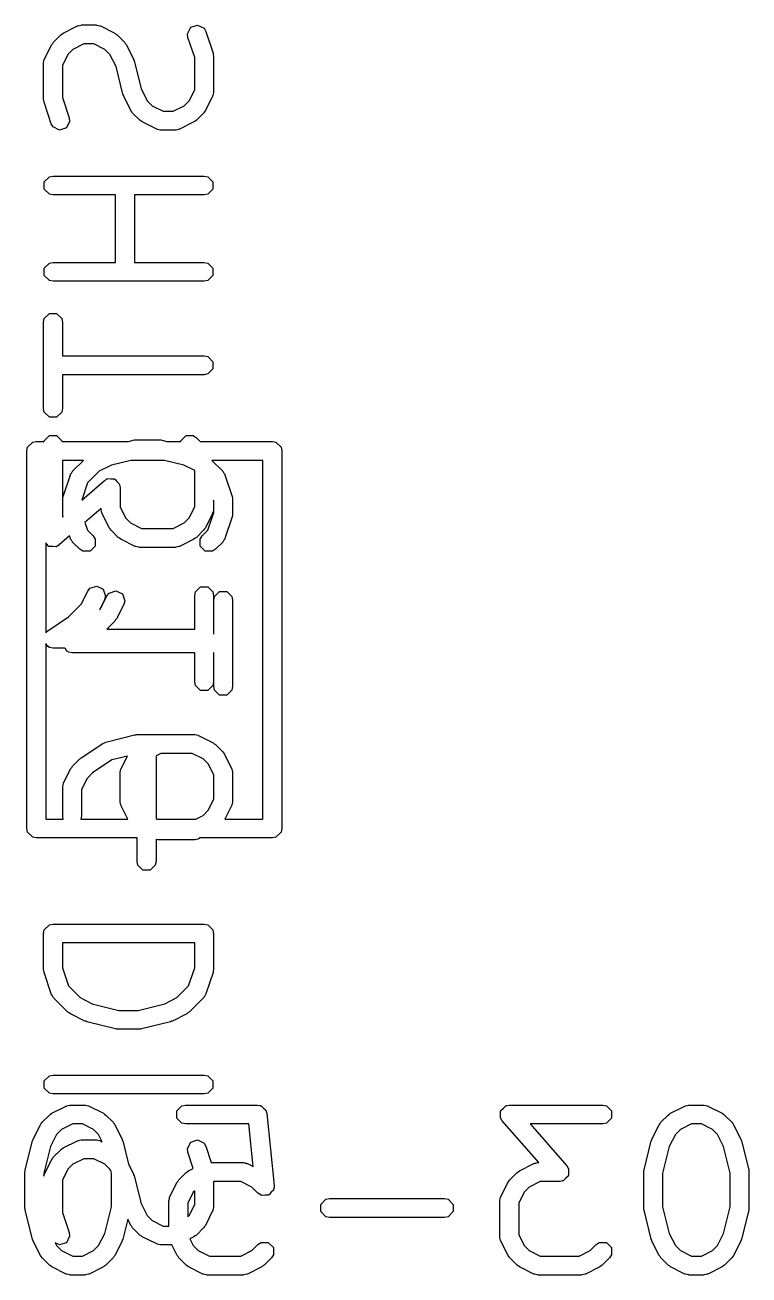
# Model space of a CAD drawing. Header units: inches. Extents: x 0.38 to 5.39, y 0.07 to 3.28.
# Drawn here: x 0.7402 to 0.8911, y 0.0695 to 0.3301 of the extents above; entities that cross this region are included whole.
import ezdxf

# ---------------------------------------------------------------- set-up
doc = ezdxf.new("R2010")
doc.units = ezdxf.units.IN
doc.header["$MEASUREMENT"] = 0
doc.layers.add('BLACK', color=250, linetype='CONTINUOUS')

msp = doc.modelspace()

# ---------------------------------------------------------------- linework, layer by layer
at = {"layer": 'BLACK', "linetype": 'CONTINUOUS'}
for p, q in [((0.74792, 0.32824), (0.74817, 0.32844)), ((0.74817, 0.32844), (0.75117, 0.32994)), ((0.75117, 0.32994), (0.75126, 0.32996)), ((0.75126, 0.32996), (0.75129, 0.33)), ((0.75129, 0.33), (0.7516, 0.33006)), ((0.7516, 0.33006), (0.75191, 0.33014)), ((0.75191, 0.33014), (0.75195, 0.33013)), ((0.75195, 0.33013), (0.75205, 0.33015)), ((0.75205, 0.33015), (0.75505, 0.33015)), ((0.75505, 0.33015), (0.75514, 0.33013)), ((0.75514, 0.33013), (0.75519, 0.33014)), ((0.75519, 0.33014), (0.75549, 0.33006)), ((0.75549, 0.33006), (0.7558, 0.33)), ((0.7558, 0.33), (0.75583, 0.32996)), ((0.75583, 0.32996), (0.75593, 0.32994)), ((0.75593, 0.32994), (0.75893, 0.32844)), ((0.75893, 0.32844), (0.75918, 0.32824)), ((0.77408, 0.32832), (0.77476, 0.32966)), ((0.77476, 0.32966), (0.77618, 0.33014)), ((0.77618, 0.33014), (0.77753, 0.32947)), ((0.77753, 0.32947), (0.77791, 0.3288)), ((0.77791, 0.3288), (0.77941, 0.3243)), ((0.74429, 0.32306), (0.74579, 0.32606)), ((0.74579, 0.32606), (0.74598, 0.32631)), ((0.74598, 0.32631), (0.74616, 0.32657)), ((0.74616, 0.32657), (0.74766, 0.32807)), ((0.74766, 0.32807), (0.74792, 0.32824)), ((0.75251, 0.32621), (0.75021, 0.32506)), ((0.75458, 0.32621), (0.75251, 0.32621)), ((0.75688, 0.32506), (0.75458, 0.32621)), ((0.75918, 0.32824), (0.75944, 0.32807)), ((0.75944, 0.32807), (0.76094, 0.32657)), ((0.76094, 0.32657), (0.76111, 0.32631)), ((0.76111, 0.32631), (0.76131, 0.32606)), ((0.76131, 0.32606), (0.76281, 0.32306)), ((0.77418, 0.32755), (0.77408, 0.32832)), ((0.77558, 0.32336), (0.77418, 0.32755)), ((0.74917, 0.32401), (0.74802, 0.32171)), ((0.75021, 0.32506), (0.74917, 0.32401)), ((0.75793, 0.32401), (0.75688, 0.32506)), ((0.75919, 0.32149), (0.75793, 0.32401)), ((0.77558, 0.31664), (0.77558, 0.32336)), ((0.77941, 0.3243), (0.77945, 0.32399)), ((0.77945, 0.32399), (0.77951, 0.32368)), ((0.77951, 0.32368), (0.77951, 0.31618)), ((0.74408, 0.32218), (0.7441, 0.32227)), ((0.74408, 0.31468), (0.74408, 0.32218)), ((0.74409, 0.32232), (0.74417, 0.32262)), ((0.7441, 0.32227), (0.74409, 0.32232)), ((0.74417, 0.32262), (0.74423, 0.32293)), ((0.74423, 0.32293), (0.74426, 0.32296)), ((0.74426, 0.32296), (0.74429, 0.32306)), ((0.74802, 0.32171), (0.74802, 0.315)), ((0.76064, 0.3157), (0.75919, 0.32149)), ((0.76281, 0.32306), (0.76286, 0.32285)), ((0.76286, 0.32285), (0.76296, 0.32266)), ((0.76296, 0.32266), (0.7644, 0.31687)), ((0.76073, 0.31551), (0.76064, 0.3157)), ((0.76079, 0.3153), (0.76073, 0.31551)), ((0.7644, 0.31687), (0.76566, 0.31435)), ((0.77443, 0.31435), (0.77558, 0.31664)), ((0.77936, 0.31543), (0.77933, 0.31539)), ((0.77943, 0.31573), (0.77936, 0.31543)), ((0.77951, 0.31604), (0.77943, 0.31573)), ((0.77951, 0.31618), (0.77949, 0.31608)), ((0.77949, 0.31608), (0.77951, 0.31604)), ((0.74414, 0.31437), (0.74408, 0.31468)), ((0.74418, 0.31406), (0.74414, 0.31437)), ((0.74568, 0.30956), (0.74418, 0.31406)), ((0.74802, 0.315), (0.74942, 0.3108)), ((0.76229, 0.3123), (0.76079, 0.3153)), ((0.76566, 0.31435), (0.76671, 0.3133)), ((0.76671, 0.3133), (0.76901, 0.31215)), ((0.77108, 0.31215), (0.77338, 0.3133)), ((0.77338, 0.3133), (0.77443, 0.31435)), ((0.77931, 0.3153), (0.77781, 0.3123)), ((0.77933, 0.31539), (0.77931, 0.3153)), ((0.74942, 0.3108), (0.74951, 0.31004)), ((0.76248, 0.31205), (0.76229, 0.3123)), ((0.76265, 0.31179), (0.76248, 0.31205)), ((0.76415, 0.31029), (0.76265, 0.31179)), ((0.76442, 0.31011), (0.76415, 0.31029)), ((0.76901, 0.31215), (0.77108, 0.31215)), ((0.77594, 0.31029), (0.77567, 0.31011)), ((0.77744, 0.31179), (0.77594, 0.31029)), ((0.77761, 0.31205), (0.77744, 0.31179)), ((0.77781, 0.3123), (0.77761, 0.31205)), ((0.74606, 0.30889), (0.74568, 0.30956)), ((0.74741, 0.30822), (0.74606, 0.30889)), ((0.74884, 0.30869), (0.74741, 0.30822)), ((0.74951, 0.31004), (0.74884, 0.30869)), ((0.76467, 0.30992), (0.76442, 0.31011)), ((0.76767, 0.30842), (0.76467, 0.30992)), ((0.76776, 0.30839), (0.76767, 0.30842)), ((0.76779, 0.30836), (0.76776, 0.30839)), ((0.7681, 0.3083), (0.76779, 0.30836)), ((0.76841, 0.30822), (0.7681, 0.3083)), ((0.76845, 0.30823), (0.76841, 0.30822)), ((0.76855, 0.30821), (0.76845, 0.30823)), ((0.77155, 0.30821), (0.76855, 0.30821)), ((0.77164, 0.30823), (0.77155, 0.30821)), ((0.77169, 0.30822), (0.77164, 0.30823)), ((0.77199, 0.3083), (0.77169, 0.30822)), ((0.7723, 0.30836), (0.77199, 0.3083)), ((0.77233, 0.30839), (0.7723, 0.30836)), ((0.77243, 0.30842), (0.77233, 0.30839)), ((0.77543, 0.30992), (0.77243, 0.30842)), ((0.77567, 0.31011), (0.77543, 0.30992)), ((0.74423, 0.29743), (0.7453, 0.2985)), ((0.74423, 0.29593), (0.74423, 0.29743)), ((0.7453, 0.2985), (0.74605, 0.29865)), ((0.74605, 0.29865), (0.77755, 0.29865)), ((0.77755, 0.29865), (0.7783, 0.2985)), ((0.7783, 0.2985), (0.77936, 0.29743)), ((0.77936, 0.29743), (0.77936, 0.29593)), ((0.7453, 0.29486), (0.74423, 0.29593)), ((0.74605, 0.29471), (0.7453, 0.29486)), ((0.75908, 0.29471), (0.74605, 0.29471)), ((0.75908, 0.28065), (0.75908, 0.29471)), ((0.77755, 0.29471), (0.76302, 0.29471)), ((0.76302, 0.29471), (0.76302, 0.28065)), ((0.7783, 0.29486), (0.77755, 0.29471)), ((0.77936, 0.29593), (0.7783, 0.29486)), ((0.74423, 0.27944), (0.7453, 0.2805)), ((0.74423, 0.27793), (0.74423, 0.27944)), ((0.7453, 0.2805), (0.74605, 0.28065)), ((0.74605, 0.28065), (0.75908, 0.28065)), ((0.76302, 0.28065), (0.77755, 0.28065)), ((0.77755, 0.28065), (0.7783, 0.2805)), ((0.7783, 0.2805), (0.77936, 0.27944)), ((0.77936, 0.27944), (0.77936, 0.27793)), ((0.7453, 0.27686), (0.74423, 0.27793)), ((0.74605, 0.27671), (0.7453, 0.27686)), ((0.77755, 0.27671), (0.74605, 0.27671)), ((0.7783, 0.27686), (0.77755, 0.27671)), ((0.77936, 0.27793), (0.7783, 0.27686)), ((0.74408, 0.26818), (0.74423, 0.26894)), ((0.74423, 0.26894), (0.7453, 0.27)), ((0.7453, 0.27), (0.7468, 0.27)), ((0.7468, 0.27), (0.74787, 0.26894)), ((0.74787, 0.26894), (0.74802, 0.26818)), ((0.74408, 0.25019), (0.74408, 0.26818)), ((0.74802, 0.26818), (0.74802, 0.26115)), ((0.74802, 0.26115), (0.77755, 0.26115)), ((0.77755, 0.26115), (0.7783, 0.261)), ((0.7783, 0.261), (0.77936, 0.25994)), ((0.77936, 0.25843), (0.7783, 0.25737)), ((0.77936, 0.25994), (0.77936, 0.25843)), ((0.77755, 0.25722), (0.74802, 0.25722)), ((0.74802, 0.25722), (0.74802, 0.25019)), ((0.7783, 0.25737), (0.77755, 0.25722)), ((0.74423, 0.24943), (0.74408, 0.25019)), ((0.7453, 0.24837), (0.74423, 0.24943)), ((0.7468, 0.24837), (0.7453, 0.24837)), ((0.74787, 0.24943), (0.7468, 0.24837)), ((0.74802, 0.25019), (0.74787, 0.24943)), ((0.74074, 0.24208), (0.74181, 0.24315)), ((0.74181, 0.24315), (0.74256, 0.2433)), ((0.74256, 0.2433), (0.7442, 0.2433)), ((0.7442, 0.2433), (0.74423, 0.24344)), ((0.74423, 0.24344), (0.7453, 0.24451)), ((0.7453, 0.24451), (0.7468, 0.24451)), ((0.7468, 0.24451), (0.74787, 0.24344)), ((0.74787, 0.24344), (0.7479, 0.2433)), ((0.7479, 0.2433), (0.76179, 0.2433)), ((0.76179, 0.2433), (0.76306, 0.24361)), ((0.76306, 0.24361), (0.7633, 0.24363)), ((0.7633, 0.24363), (0.76353, 0.24367)), ((0.76353, 0.24367), (0.76803, 0.24367)), ((0.76803, 0.24367), (0.76827, 0.24363)), ((0.76827, 0.24363), (0.76851, 0.24361)), ((0.76851, 0.24361), (0.76978, 0.2433)), ((0.76978, 0.2433), (0.77273, 0.2433)), ((0.77273, 0.24344), (0.77379, 0.24451)), ((0.77273, 0.2433), (0.77273, 0.24344)), ((0.77379, 0.24451), (0.7753, 0.24451)), ((0.7753, 0.24451), (0.77594, 0.24408)), ((0.77594, 0.24408), (0.77672, 0.2433)), ((0.77672, 0.2433), (0.79177, 0.2433)), ((0.79177, 0.2433), (0.79252, 0.24315)), ((0.79252, 0.24315), (0.79359, 0.24208)), ((0.74059, 0.24133), (0.74074, 0.24208)), ((0.74059, 0.16259), (0.74059, 0.24133)), ((0.79359, 0.24208), (0.79374, 0.24133)), ((0.79374, 0.24133), (0.79374, 0.16259)), ((0.74802, 0.23936), (0.74802, 0.22753)), ((0.75241, 0.23936), (0.74802, 0.23936)), ((0.75014, 0.2371), (0.75241, 0.23936)), ((0.75822, 0.23835), (0.7557, 0.23709)), ((0.76228, 0.23936), (0.75822, 0.23835)), ((0.76929, 0.23936), (0.76228, 0.23936)), ((0.77335, 0.23835), (0.76929, 0.23936)), ((0.77558, 0.23723), (0.77335, 0.23835)), ((0.77558, 0.22965), (0.77558, 0.23723)), ((0.77916, 0.23936), (0.77916, 0.23936)), ((0.77916, 0.23936), (0.78142, 0.2371)), ((0.7898, 0.23936), (0.77916, 0.23936)), ((0.7898, 0.16456), (0.7898, 0.23936)), ((0.74817, 0.23183), (0.74967, 0.23633)), ((0.74967, 0.23633), (0.74972, 0.23641)), ((0.74972, 0.23646), (0.74989, 0.23672)), ((0.74972, 0.23641), (0.74972, 0.23646)), ((0.74989, 0.23672), (0.75005, 0.23699)), ((0.75005, 0.23699), (0.75009, 0.23701)), ((0.75009, 0.23701), (0.75014, 0.2371)), ((0.75207, 0.23107), (0.75675, 0.23517)), ((0.75326, 0.23464), (0.75207, 0.23107)), ((0.7557, 0.23709), (0.75326, 0.23464)), ((0.75675, 0.23517), (0.75724, 0.23545)), ((0.75724, 0.23545), (0.75729, 0.23551)), ((0.75729, 0.23551), (0.75734, 0.23551)), ((0.75734, 0.23551), (0.75742, 0.23555)), ((0.75742, 0.23555), (0.75811, 0.23551)), ((0.75811, 0.23551), (0.7588, 0.23551)), ((0.7588, 0.23551), (0.75885, 0.23546)), ((0.75885, 0.23546), (0.75892, 0.23545)), ((0.75892, 0.23545), (0.75938, 0.23493)), ((0.75938, 0.23493), (0.75987, 0.23444)), ((0.78142, 0.2371), (0.78148, 0.23701)), ((0.78148, 0.23701), (0.78152, 0.23699)), ((0.78152, 0.23699), (0.78167, 0.23672)), ((0.78167, 0.23672), (0.78185, 0.23646)), ((0.78185, 0.23646), (0.78185, 0.23641)), ((0.78185, 0.23641), (0.7819, 0.23633)), ((0.7819, 0.23633), (0.7834, 0.23183)), ((0.75987, 0.23444), (0.75988, 0.23435)), ((0.75988, 0.23435), (0.75991, 0.23432)), ((0.75991, 0.23432), (0.75991, 0.23424)), ((0.75991, 0.23424), (0.76002, 0.23369)), ((0.76002, 0.23369), (0.76002, 0.22965)), ((0.74807, 0.23121), (0.74813, 0.23151)), ((0.74807, 0.22821), (0.74807, 0.23121)), ((0.74813, 0.23151), (0.74817, 0.23183)), ((0.76002, 0.22965), (0.76117, 0.22736)), ((0.77443, 0.22736), (0.77558, 0.22965)), ((0.77956, 0.23089), (0.77951, 0.23103)), ((0.77951, 0.23103), (0.77951, 0.22919)), ((0.77956, 0.22852), (0.77956, 0.23089)), ((0.7834, 0.23183), (0.78344, 0.23151)), ((0.78344, 0.23151), (0.7835, 0.23121)), ((0.7835, 0.23121), (0.7835, 0.22821)), ((0.74802, 0.22753), (0.74816, 0.22765)), ((0.74813, 0.2279), (0.74807, 0.22821)), ((0.74816, 0.22765), (0.74813, 0.2279)), ((0.75608, 0.22935), (0.75271, 0.2264)), ((0.75608, 0.22919), (0.75608, 0.22935)), ((0.7561, 0.22909), (0.75608, 0.22919)), ((0.75608, 0.22905), (0.7561, 0.22909)), ((0.75617, 0.22875), (0.75608, 0.22905)), ((0.75623, 0.22844), (0.75617, 0.22875)), ((0.75626, 0.2284), (0.75623, 0.22844)), ((0.75629, 0.22831), (0.75626, 0.2284)), ((0.75779, 0.22531), (0.75629, 0.22831)), ((0.76117, 0.22736), (0.76221, 0.22631)), ((0.77338, 0.22631), (0.77443, 0.22736)), ((0.77931, 0.22831), (0.77781, 0.22531)), ((0.77831, 0.22477), (0.77956, 0.22852)), ((0.77933, 0.2284), (0.77931, 0.22831)), ((0.77936, 0.22844), (0.77933, 0.2284)), ((0.77943, 0.22875), (0.77936, 0.22844)), ((0.77951, 0.22905), (0.77943, 0.22875)), ((0.77951, 0.22919), (0.77949, 0.22909)), ((0.77949, 0.22909), (0.77951, 0.22905)), ((0.7834, 0.22758), (0.7819, 0.22308)), ((0.78344, 0.2279), (0.7834, 0.22758)), ((0.7835, 0.22821), (0.78344, 0.2279)), ((0.75271, 0.2264), (0.75326, 0.22477)), ((0.75326, 0.22477), (0.75443, 0.2236)), ((0.75798, 0.22506), (0.75779, 0.22531)), ((0.75816, 0.2248), (0.75798, 0.22506)), ((0.75966, 0.2233), (0.75816, 0.2248)), ((0.76221, 0.22631), (0.76451, 0.22516)), ((0.76451, 0.22516), (0.77108, 0.22516)), ((0.77108, 0.22516), (0.77338, 0.22631)), ((0.77744, 0.2248), (0.77594, 0.2233)), ((0.77714, 0.2236), (0.77831, 0.22477)), ((0.77761, 0.22506), (0.77744, 0.2248)), ((0.77781, 0.22531), (0.77761, 0.22506)), ((0.74472, 0.22195), (0.74453, 0.22214)), ((0.74453, 0.22214), (0.74453, 0.2034)), ((0.74518, 0.22143), (0.74472, 0.22195)), ((0.74735, 0.22171), (0.74686, 0.22143)), ((0.7495, 0.22359), (0.74735, 0.22171)), ((0.74967, 0.22308), (0.7495, 0.22359)), ((0.74972, 0.223), (0.74967, 0.22308)), ((0.74972, 0.22295), (0.74972, 0.223)), ((0.74989, 0.22269), (0.74972, 0.22295)), ((0.75005, 0.22242), (0.74989, 0.22269)), ((0.75009, 0.2224), (0.75005, 0.22242)), ((0.75014, 0.22231), (0.75009, 0.2224)), ((0.75164, 0.22081), (0.75014, 0.22231)), ((0.75443, 0.2236), (0.75485, 0.22296)), ((0.75485, 0.22296), (0.75485, 0.22145)), ((0.75992, 0.22312), (0.75966, 0.2233)), ((0.76017, 0.22293), (0.75992, 0.22312)), ((0.76317, 0.22143), (0.76017, 0.22293)), ((0.77543, 0.22293), (0.77243, 0.22143)), ((0.77567, 0.22312), (0.77543, 0.22293)), ((0.77594, 0.2233), (0.77567, 0.22312)), ((0.77671, 0.22296), (0.77714, 0.2236)), ((0.77671, 0.22145), (0.77671, 0.22296)), ((0.78142, 0.22231), (0.77992, 0.22081)), ((0.78148, 0.2224), (0.78142, 0.22231)), ((0.78152, 0.22242), (0.78148, 0.2224)), ((0.78167, 0.22269), (0.78152, 0.22242)), ((0.78185, 0.22295), (0.78167, 0.22269)), ((0.7819, 0.22308), (0.78185, 0.223)), ((0.78185, 0.223), (0.78185, 0.22295)), ((0.74525, 0.22142), (0.74518, 0.22143)), ((0.7453, 0.22137), (0.74525, 0.22142)), ((0.74599, 0.22137), (0.7453, 0.22137)), ((0.74668, 0.22133), (0.74599, 0.22137)), ((0.74676, 0.22137), (0.74668, 0.22133)), ((0.7468, 0.22137), (0.74676, 0.22137)), ((0.74686, 0.22143), (0.7468, 0.22137)), ((0.75228, 0.22039), (0.75164, 0.22081)), ((0.75379, 0.22039), (0.75228, 0.22039)), ((0.75485, 0.22145), (0.75379, 0.22039)), ((0.76326, 0.2214), (0.76317, 0.22143)), ((0.76329, 0.22137), (0.76326, 0.2214)), ((0.7636, 0.22131), (0.76329, 0.22137)), ((0.76391, 0.22123), (0.7636, 0.22131)), ((0.76395, 0.22124), (0.76391, 0.22123)), ((0.76405, 0.22122), (0.76395, 0.22124)), ((0.77155, 0.22122), (0.76405, 0.22122)), ((0.77164, 0.22124), (0.77155, 0.22122)), ((0.77169, 0.22123), (0.77164, 0.22124)), ((0.77199, 0.22131), (0.77169, 0.22123)), ((0.7723, 0.22137), (0.77199, 0.22131)), ((0.77233, 0.2214), (0.7723, 0.22137)), ((0.77243, 0.22143), (0.77233, 0.2214)), ((0.77778, 0.22039), (0.77671, 0.22145)), ((0.77928, 0.22039), (0.77778, 0.22039)), ((0.77992, 0.22081), (0.77928, 0.22039)), ((0.75193, 0.20936), (0.75329, 0.21207)), ((0.75329, 0.21207), (0.75376, 0.21268)), ((0.75376, 0.21268), (0.75519, 0.21316)), ((0.75519, 0.21316), (0.75653, 0.21248)), ((0.75653, 0.21248), (0.75701, 0.21105)), ((0.75727, 0.21109), (0.75774, 0.21169)), ((0.75774, 0.21169), (0.75917, 0.21217)), ((0.75917, 0.21217), (0.76052, 0.2115)), ((0.76052, 0.2115), (0.761, 0.21007)), ((0.77558, 0.21119), (0.77573, 0.21195)), ((0.77558, 0.20416), (0.77558, 0.21119)), ((0.77573, 0.21195), (0.77679, 0.21301)), ((0.77679, 0.21301), (0.7783, 0.21301)), ((0.7783, 0.21301), (0.77936, 0.21195)), ((0.77936, 0.21195), (0.77951, 0.21119)), ((0.77951, 0.21119), (0.77951, 0.20318)), ((0.77971, 0.21096), (0.78078, 0.21203)), ((0.78078, 0.21203), (0.78228, 0.21203)), ((0.78228, 0.21203), (0.78335, 0.21096)), ((0.74929, 0.20672), (0.75193, 0.20936)), ((0.75681, 0.21031), (0.75576, 0.20822)), ((0.75592, 0.20837), (0.75727, 0.21109)), ((0.75701, 0.21105), (0.75681, 0.21031)), ((0.76079, 0.20933), (0.75929, 0.20633)), ((0.761, 0.21007), (0.76079, 0.20933)), ((0.77956, 0.21021), (0.77971, 0.21096)), ((0.77956, 0.20318), (0.77956, 0.21021)), ((0.78335, 0.21096), (0.7835, 0.21021)), ((0.7835, 0.21021), (0.7835, 0.19221)), ((0.74496, 0.20383), (0.74929, 0.20672)), ((0.75576, 0.20822), (0.75592, 0.20837)), ((0.7591, 0.20608), (0.75893, 0.20582)), ((0.75929, 0.20633), (0.7591, 0.20608)), ((0.74453, 0.2034), (0.74496, 0.20383)), ((0.75893, 0.20582), (0.75727, 0.20416)), ((0.75727, 0.20416), (0.77558, 0.20416)), ((0.74464, 0.20103), (0.74453, 0.20114)), ((0.74453, 0.20114), (0.74453, 0.16456)), ((0.74495, 0.20056), (0.74464, 0.20103)), ((0.77951, 0.20318), (0.77956, 0.20318)), ((0.74515, 0.20052), (0.74495, 0.20056)), ((0.7453, 0.20037), (0.74515, 0.20052)), ((0.74605, 0.20022), (0.7453, 0.20037)), ((0.74845, 0.20022), (0.74605, 0.20022)), ((0.74862, 0.20005), (0.74845, 0.20022)), ((0.74894, 0.19957), (0.74862, 0.20005)), ((0.74914, 0.19953), (0.74894, 0.19957)), ((0.74928, 0.19939), (0.74914, 0.19953)), ((0.75004, 0.19924), (0.74928, 0.19939)), ((0.77558, 0.19924), (0.75004, 0.19924)), ((0.77558, 0.19319), (0.77558, 0.19924)), ((0.77956, 0.19924), (0.77951, 0.19924)), ((0.77951, 0.19924), (0.77951, 0.19319)), ((0.77956, 0.19221), (0.77956, 0.19924)), ((0.77573, 0.19244), (0.77558, 0.19319)), ((0.77951, 0.19319), (0.77936, 0.19244)), ((0.77679, 0.19138), (0.77573, 0.19244)), ((0.7783, 0.19138), (0.77679, 0.19138)), ((0.77936, 0.19244), (0.7783, 0.19138)), ((0.77971, 0.19146), (0.77956, 0.19221)), ((0.78078, 0.19039), (0.77971, 0.19146)), ((0.78228, 0.19039), (0.78078, 0.19039)), ((0.78335, 0.19146), (0.78228, 0.19039)), ((0.7835, 0.19221), (0.78335, 0.19146)), ((0.75194, 0.17735), (0.75644, 0.18035)), ((0.75644, 0.18035), (0.75675, 0.18048)), ((0.75675, 0.18048), (0.75706, 0.18062)), ((0.75706, 0.18062), (0.76306, 0.18212)), ((0.76306, 0.18212), (0.7633, 0.18213)), ((0.7633, 0.18213), (0.76353, 0.18218)), ((0.76353, 0.18218), (0.77553, 0.18218)), ((0.77553, 0.18218), (0.77563, 0.18216)), ((0.77563, 0.18216), (0.77567, 0.18217)), ((0.77567, 0.18217), (0.77598, 0.18209)), ((0.77598, 0.18209), (0.77629, 0.18203)), ((0.77629, 0.18203), (0.77632, 0.182)), ((0.77632, 0.182), (0.77641, 0.18197)), ((0.77641, 0.18197), (0.77941, 0.18047)), ((0.77941, 0.18047), (0.77966, 0.18028)), ((0.77966, 0.18028), (0.77992, 0.1801)), ((0.77992, 0.1801), (0.78142, 0.1786)), ((0.7518, 0.17721), (0.75194, 0.17735)), ((0.76157, 0.17769), (0.75834, 0.17688)), ((0.76027, 0.17509), (0.76157, 0.17769)), ((0.7685, 0.17824), (0.76752, 0.17775)), ((0.76752, 0.17775), (0.76752, 0.16467)), ((0.77507, 0.17824), (0.7685, 0.17824)), ((0.77737, 0.17709), (0.77507, 0.17824)), ((0.78142, 0.1786), (0.7816, 0.17834)), ((0.7816, 0.17834), (0.78179, 0.17809)), ((0.78179, 0.17809), (0.78329, 0.17509)), ((0.74827, 0.17209), (0.74977, 0.17509)), ((0.74977, 0.17509), (0.74997, 0.17534)), ((0.74997, 0.17534), (0.75014, 0.1756)), ((0.75014, 0.1756), (0.75164, 0.1771)), ((0.75164, 0.1771), (0.7518, 0.17721)), ((0.75834, 0.17688), (0.75429, 0.17418)), ((0.76007, 0.17435), (0.76015, 0.17466)), ((0.76015, 0.17466), (0.76022, 0.17497)), ((0.76022, 0.17497), (0.76025, 0.175)), ((0.76025, 0.175), (0.76027, 0.17509)), ((0.77841, 0.17605), (0.77737, 0.17709)), ((0.77956, 0.17375), (0.77841, 0.17605)), ((0.78329, 0.17509), (0.78332, 0.175)), ((0.78332, 0.175), (0.78335, 0.17497)), ((0.78335, 0.17497), (0.78341, 0.17466)), ((0.78341, 0.17466), (0.78349, 0.17435)), ((0.74825, 0.172), (0.74827, 0.17209)), ((0.75315, 0.17305), (0.752, 0.17075)), ((0.75429, 0.17418), (0.75315, 0.17305)), ((0.76008, 0.17431), (0.76007, 0.17435)), ((0.76007, 0.17421), (0.76008, 0.17431)), ((0.76007, 0.16821), (0.76007, 0.17421)), ((0.77956, 0.16868), (0.77956, 0.17375)), ((0.78349, 0.17435), (0.78348, 0.17431)), ((0.78348, 0.17431), (0.7835, 0.17421)), ((0.7835, 0.17421), (0.7835, 0.16821)), ((0.74807, 0.17135), (0.74815, 0.17166)), ((0.74809, 0.17131), (0.74807, 0.17135)), ((0.74807, 0.17121), (0.74809, 0.17131)), ((0.74807, 0.16521), (0.74807, 0.17121)), ((0.74815, 0.17166), (0.74822, 0.17197)), ((0.74822, 0.17197), (0.74825, 0.172)), ((0.752, 0.17075), (0.752, 0.16521)), ((0.76008, 0.16812), (0.76007, 0.16821)), ((0.76007, 0.16807), (0.76008, 0.16812)), ((0.76015, 0.16777), (0.76007, 0.16807)), ((0.76022, 0.16746), (0.76015, 0.16777)), ((0.76025, 0.16743), (0.76022, 0.16746)), ((0.76027, 0.16733), (0.76025, 0.16743)), ((0.76166, 0.16456), (0.76027, 0.16733)), ((0.77841, 0.16638), (0.77956, 0.16868)), ((0.78329, 0.16733), (0.7819, 0.16456)), ((0.78332, 0.16743), (0.78329, 0.16733)), ((0.78335, 0.16746), (0.78332, 0.16743)), ((0.78341, 0.16777), (0.78335, 0.16746)), ((0.78349, 0.16807), (0.78341, 0.16777)), ((0.7835, 0.16821), (0.78348, 0.16812)), ((0.78348, 0.16812), (0.78349, 0.16807)), ((0.74453, 0.16456), (0.7482, 0.16456)), ((0.7482, 0.16456), (0.74807, 0.16521)), ((0.752, 0.16521), (0.75187, 0.16456)), ((0.75187, 0.16456), (0.76166, 0.16456)), ((0.76752, 0.16467), (0.76775, 0.16456)), ((0.76775, 0.16456), (0.77582, 0.16456)), ((0.77582, 0.16456), (0.77737, 0.16533)), ((0.77737, 0.16533), (0.77841, 0.16638)), ((0.7819, 0.16456), (0.7898, 0.16456)), ((0.74074, 0.16184), (0.74059, 0.16259)), ((0.74181, 0.16077), (0.74074, 0.16184)), ((0.79359, 0.16184), (0.79252, 0.16077)), ((0.79374, 0.16259), (0.79359, 0.16184)), ((0.74256, 0.16062), (0.74181, 0.16077)), ((0.76358, 0.16062), (0.74256, 0.16062)), ((0.76358, 0.1557), (0.76358, 0.16062)), ((0.76759, 0.16033), (0.76752, 0.16035)), ((0.76752, 0.16035), (0.76752, 0.1557)), ((0.76789, 0.16025), (0.76759, 0.16033)), ((0.76794, 0.16026), (0.76789, 0.16025)), ((0.76803, 0.16025), (0.76794, 0.16026)), ((0.77553, 0.16025), (0.76803, 0.16025)), ((0.77563, 0.16026), (0.77553, 0.16025)), ((0.77567, 0.16025), (0.77563, 0.16026)), ((0.77598, 0.16033), (0.77567, 0.16025)), ((0.77629, 0.1604), (0.77598, 0.16033)), ((0.77632, 0.16043), (0.77629, 0.1604)), ((0.77641, 0.16045), (0.77632, 0.16043)), ((0.77675, 0.16062), (0.77641, 0.16045)), ((0.79177, 0.16062), (0.77675, 0.16062)), ((0.79252, 0.16077), (0.79177, 0.16062)), ((0.76373, 0.15495), (0.76358, 0.1557)), ((0.76479, 0.15388), (0.76373, 0.15495)), ((0.7663, 0.15388), (0.76479, 0.15388)), ((0.76737, 0.15495), (0.7663, 0.15388)), ((0.76752, 0.1557), (0.76737, 0.15495)), ((0.74408, 0.1407), (0.74423, 0.14145)), ((0.74423, 0.14145), (0.7453, 0.14252)), ((0.7453, 0.14252), (0.74605, 0.14267)), ((0.74605, 0.14267), (0.77755, 0.14267)), ((0.77755, 0.14267), (0.7783, 0.14252)), ((0.7783, 0.14252), (0.77936, 0.14145)), ((0.77936, 0.14145), (0.77951, 0.1407)), ((0.74408, 0.1332), (0.74408, 0.1407)), ((0.77558, 0.13873), (0.74802, 0.13873)), ((0.74802, 0.13873), (0.74802, 0.13352)), ((0.77558, 0.13352), (0.77558, 0.13873)), ((0.77951, 0.1407), (0.77951, 0.1332)), ((0.74414, 0.13289), (0.74408, 0.1332)), ((0.74802, 0.13352), (0.74927, 0.12977)), ((0.77432, 0.12977), (0.77558, 0.13352)), ((0.77951, 0.1332), (0.77945, 0.13289)), ((0.74418, 0.13258), (0.74414, 0.13289)), ((0.74568, 0.12808), (0.74418, 0.13258)), ((0.77941, 0.13258), (0.77791, 0.12808)), ((0.77945, 0.13289), (0.77941, 0.13258)), ((0.74573, 0.12799), (0.74568, 0.12808)), ((0.74573, 0.12795), (0.74573, 0.12799)), ((0.74591, 0.12769), (0.74573, 0.12795)), ((0.74927, 0.12977), (0.75171, 0.12732)), ((0.77188, 0.12732), (0.77432, 0.12977)), ((0.77786, 0.12795), (0.77769, 0.12769)), ((0.77791, 0.12808), (0.77786, 0.12799)), ((0.77786, 0.12799), (0.77786, 0.12795)), ((0.74606, 0.12741), (0.74591, 0.12769)), ((0.7461, 0.12739), (0.74606, 0.12741)), ((0.74616, 0.12731), (0.7461, 0.12739)), ((0.74916, 0.12431), (0.74616, 0.12731)), ((0.75171, 0.12732), (0.75424, 0.12606)), ((0.75424, 0.12606), (0.75979, 0.12467)), ((0.7638, 0.12467), (0.76936, 0.12606)), ((0.76936, 0.12606), (0.77188, 0.12732)), ((0.77744, 0.12731), (0.77444, 0.12431)), ((0.77749, 0.12739), (0.77744, 0.12731)), ((0.77753, 0.12741), (0.77749, 0.12739)), ((0.77769, 0.12769), (0.77753, 0.12741)), ((0.74942, 0.12414), (0.74916, 0.12431)), ((0.74967, 0.12394), (0.74942, 0.12414)), ((0.75267, 0.12244), (0.74967, 0.12394)), ((0.75979, 0.12467), (0.7638, 0.12467)), ((0.77393, 0.12394), (0.77093, 0.12244)), ((0.77418, 0.12414), (0.77393, 0.12394)), ((0.77444, 0.12431), (0.77418, 0.12414)), ((0.75288, 0.12239), (0.75267, 0.12244)), ((0.75307, 0.12229), (0.75288, 0.12239)), ((0.75907, 0.12079), (0.75307, 0.12229)), ((0.75931, 0.12078), (0.75907, 0.12079)), ((0.75955, 0.12073), (0.75931, 0.12078)), ((0.76405, 0.12073), (0.75955, 0.12073)), ((0.76428, 0.12078), (0.76405, 0.12073)), ((0.76452, 0.12079), (0.76428, 0.12078)), ((0.77052, 0.12229), (0.76452, 0.12079)), ((0.77072, 0.12239), (0.77052, 0.12229)), ((0.77093, 0.12244), (0.77072, 0.12239)), ((0.74423, 0.10996), (0.7453, 0.11102)), ((0.74423, 0.10845), (0.74423, 0.10996)), ((0.7453, 0.11102), (0.74605, 0.11117)), ((0.74605, 0.11117), (0.77755, 0.11117)), ((0.77755, 0.11117), (0.7783, 0.11102)), ((0.7783, 0.11102), (0.77936, 0.10996)), ((0.77936, 0.10996), (0.77936, 0.10845)), ((0.7453, 0.10739), (0.74423, 0.10845)), ((0.74605, 0.10724), (0.7453, 0.10739)), ((0.77755, 0.10724), (0.74605, 0.10724)), ((0.7783, 0.10739), (0.77755, 0.10724)), ((0.77936, 0.10845), (0.7783, 0.10739)), ((0.7458, 0.10321), (0.7488, 0.10471)), ((0.7488, 0.10471), (0.7489, 0.10473)), ((0.7489, 0.10473), (0.74893, 0.10477)), ((0.74893, 0.10477), (0.74924, 0.10483)), ((0.74924, 0.10483), (0.74954, 0.10491)), ((0.74954, 0.10491), (0.74958, 0.1049)), ((0.74958, 0.1049), (0.74968, 0.10492)), ((0.74968, 0.10492), (0.75268, 0.10492)), ((0.75268, 0.10492), (0.75278, 0.1049)), ((0.75278, 0.1049), (0.75282, 0.10491)), ((0.75282, 0.10491), (0.75312, 0.10483)), ((0.75312, 0.10483), (0.75343, 0.10477)), ((0.75343, 0.10477), (0.75347, 0.10473)), ((0.75347, 0.10473), (0.75356, 0.10471)), ((0.75356, 0.10471), (0.75656, 0.10321)), ((0.77186, 0.1037), (0.77292, 0.10477)), ((0.77292, 0.10477), (0.77368, 0.10492)), ((0.77368, 0.10492), (0.78868, 0.10492)), ((0.78868, 0.10492), (0.78915, 0.10482)), ((0.78915, 0.10482), (0.78924, 0.10483)), ((0.78924, 0.10483), (0.78929, 0.10479)), ((0.78929, 0.10479), (0.78943, 0.10477)), ((0.78943, 0.10477), (0.7899, 0.1043)), ((0.7899, 0.1043), (0.79041, 0.10388)), ((0.8394, 0.10382), (0.83993, 0.10428)), ((0.83993, 0.10428), (0.84042, 0.10477)), ((0.84042, 0.10477), (0.84051, 0.10478)), ((0.84051, 0.10478), (0.84054, 0.10481)), ((0.84054, 0.10481), (0.84062, 0.10481)), ((0.84062, 0.10481), (0.84117, 0.10492)), ((0.84117, 0.10492), (0.86067, 0.10492)), ((0.86067, 0.10492), (0.86142, 0.10477)), ((0.86142, 0.10477), (0.86249, 0.1037)), ((0.87478, 0.10321), (0.87778, 0.10471)), ((0.87778, 0.10471), (0.87788, 0.10473)), ((0.87788, 0.10473), (0.87791, 0.10477)), ((0.87791, 0.10477), (0.87822, 0.10483)), ((0.87822, 0.10483), (0.87853, 0.10491)), ((0.87853, 0.10491), (0.87857, 0.1049)), ((0.87857, 0.1049), (0.87866, 0.10492)), ((0.87866, 0.10492), (0.88166, 0.10492)), ((0.88166, 0.10492), (0.88176, 0.1049)), ((0.88176, 0.1049), (0.8818, 0.10491)), ((0.8818, 0.10491), (0.88211, 0.10483)), ((0.88211, 0.10483), (0.88242, 0.10477)), ((0.88242, 0.10477), (0.88245, 0.10473)), ((0.88245, 0.10473), (0.88254, 0.10471)), ((0.88254, 0.10471), (0.88554, 0.10321)), ((0.74379, 0.10134), (0.74529, 0.10284)), ((0.74529, 0.10284), (0.74555, 0.10301)), ((0.74555, 0.10301), (0.7458, 0.10321)), ((0.75656, 0.10321), (0.75681, 0.10301)), ((0.75681, 0.10301), (0.75707, 0.10284)), ((0.75707, 0.10284), (0.75857, 0.10134)), ((0.77186, 0.10219), (0.77186, 0.1037)), ((0.77292, 0.10113), (0.77186, 0.10219)), ((0.79041, 0.10388), (0.79045, 0.10374)), ((0.79045, 0.10374), (0.79049, 0.1037)), ((0.79049, 0.1037), (0.79049, 0.1036)), ((0.79049, 0.1036), (0.79063, 0.10314)), ((0.79063, 0.10314), (0.79213, 0.08814)), ((0.8393, 0.10232), (0.83935, 0.10301)), ((0.83935, 0.10224), (0.8393, 0.10232)), ((0.83935, 0.1037), (0.8394, 0.10375)), ((0.83935, 0.10301), (0.83935, 0.1037)), ((0.83935, 0.10219), (0.83935, 0.10224)), ((0.83941, 0.10214), (0.83935, 0.10219)), ((0.8394, 0.10375), (0.8394, 0.10382)), ((0.83969, 0.10165), (0.83941, 0.10214)), ((0.86249, 0.10219), (0.86142, 0.10113)), ((0.86249, 0.1037), (0.86249, 0.10219)), ((0.87277, 0.10134), (0.87427, 0.10284)), ((0.87427, 0.10284), (0.87454, 0.10301)), ((0.87454, 0.10301), (0.87478, 0.10321)), ((0.88554, 0.10321), (0.88579, 0.10301)), ((0.88579, 0.10301), (0.88606, 0.10284)), ((0.88606, 0.10284), (0.88756, 0.10134)), ((0.74192, 0.09783), (0.74342, 0.10083)), ((0.74342, 0.10083), (0.74361, 0.10108)), ((0.74361, 0.10108), (0.74379, 0.10134)), ((0.74785, 0.09983), (0.7468, 0.09878)), ((0.75015, 0.10098), (0.74785, 0.09983)), ((0.75222, 0.10098), (0.75015, 0.10098)), ((0.75451, 0.09983), (0.75222, 0.10098)), ((0.75556, 0.09878), (0.75451, 0.09983)), ((0.75857, 0.10134), (0.75875, 0.10108)), ((0.75875, 0.10108), (0.75894, 0.10083)), ((0.75894, 0.10083), (0.76044, 0.09783)), ((0.77368, 0.10098), (0.77292, 0.10113)), ((0.78689, 0.10098), (0.77368, 0.10098)), ((0.78778, 0.0921), (0.78689, 0.10098)), ((0.84733, 0.09292), (0.83969, 0.10165)), ((0.86067, 0.10098), (0.84551, 0.10098)), ((0.84551, 0.10098), (0.85315, 0.09224)), ((0.86142, 0.10113), (0.86067, 0.10098)), ((0.8709, 0.09783), (0.8724, 0.10083)), ((0.8724, 0.10083), (0.8726, 0.10108)), ((0.8726, 0.10108), (0.87277, 0.10134)), ((0.87683, 0.09983), (0.87578, 0.09878)), ((0.87913, 0.10098), (0.87683, 0.09983)), ((0.8812, 0.10098), (0.87913, 0.10098)), ((0.8835, 0.09983), (0.8812, 0.10098)), ((0.88455, 0.09878), (0.8835, 0.09983)), ((0.88756, 0.10134), (0.88773, 0.10108)), ((0.88773, 0.10108), (0.88792, 0.10083)), ((0.88792, 0.10083), (0.88942, 0.09783)), ((0.74027, 0.09143), (0.74177, 0.09743)), ((0.74177, 0.09743), (0.74186, 0.09762)), ((0.74186, 0.09762), (0.74192, 0.09783)), ((0.7468, 0.09878), (0.74554, 0.09626)), ((0.74817, 0.09597), (0.75117, 0.09747)), ((0.75117, 0.09747), (0.75126, 0.09749)), ((0.75126, 0.09749), (0.75129, 0.09753)), ((0.75129, 0.09753), (0.7516, 0.09759)), ((0.7516, 0.09759), (0.75191, 0.09767)), ((0.75191, 0.09767), (0.75195, 0.09766)), ((0.75195, 0.09766), (0.75205, 0.09767)), ((0.75205, 0.09767), (0.75505, 0.09767)), ((0.75505, 0.09767), (0.75514, 0.09766)), ((0.75514, 0.09766), (0.75519, 0.09767)), ((0.75519, 0.09767), (0.75549, 0.09759)), ((0.75549, 0.09759), (0.7558, 0.09753)), ((0.75632, 0.09727), (0.75556, 0.09878)), ((0.7558, 0.09753), (0.75583, 0.09749)), ((0.75583, 0.09749), (0.75593, 0.09747)), ((0.75593, 0.09747), (0.75632, 0.09727)), ((0.76044, 0.09783), (0.7605, 0.09762)), ((0.7605, 0.09762), (0.76059, 0.09743)), ((0.76059, 0.09743), (0.76179, 0.09262)), ((0.77408, 0.09585), (0.77476, 0.09719)), ((0.77476, 0.09719), (0.77618, 0.09767)), ((0.77618, 0.09767), (0.77753, 0.097)), ((0.77753, 0.097), (0.77791, 0.09633)), ((0.86926, 0.09143), (0.87076, 0.09743)), ((0.87076, 0.09743), (0.87085, 0.09762)), ((0.87085, 0.09762), (0.8709, 0.09783)), ((0.87578, 0.09878), (0.87452, 0.09626)), ((0.88581, 0.09626), (0.88455, 0.09878)), ((0.88942, 0.09783), (0.88948, 0.09762)), ((0.88948, 0.09762), (0.88957, 0.09743)), ((0.88957, 0.09743), (0.89107, 0.09143)), ((0.74554, 0.09626), (0.74415, 0.09071)), ((0.74598, 0.09384), (0.74616, 0.0941)), ((0.74616, 0.0941), (0.74766, 0.0956)), ((0.74766, 0.0956), (0.74792, 0.09577)), ((0.74792, 0.09577), (0.74817, 0.09597)), ((0.77418, 0.09508), (0.77408, 0.09585)), ((0.7753, 0.09171), (0.77418, 0.09508)), ((0.77791, 0.09633), (0.77905, 0.09292)), ((0.87452, 0.09626), (0.87313, 0.09071)), ((0.88719, 0.09071), (0.88581, 0.09626)), ((0.74026, 0.09119), (0.74027, 0.09143)), ((0.74429, 0.09059), (0.74579, 0.09359)), ((0.74579, 0.09359), (0.74598, 0.09384)), ((0.74917, 0.09154), (0.74802, 0.08924)), ((0.75021, 0.09259), (0.74917, 0.09154)), ((0.75251, 0.09374), (0.75021, 0.09259)), ((0.75458, 0.09374), (0.75251, 0.09374)), ((0.75688, 0.09259), (0.75458, 0.09374)), ((0.75793, 0.09154), (0.75688, 0.09259)), ((0.75808, 0.09125), (0.75793, 0.09154)), ((0.75821, 0.09071), (0.75808, 0.09125)), ((0.76179, 0.09262), (0.76281, 0.09059)), ((0.7743, 0.09121), (0.7753, 0.09171)), ((0.77905, 0.09292), (0.78568, 0.09292)), ((0.78568, 0.09292), (0.78577, 0.0929)), ((0.78577, 0.0929), (0.78582, 0.09291)), ((0.78582, 0.09291), (0.78612, 0.09283)), ((0.78612, 0.09283), (0.78643, 0.09277)), ((0.78643, 0.09277), (0.78646, 0.09274)), ((0.78646, 0.09274), (0.78656, 0.09271)), ((0.78656, 0.09271), (0.78778, 0.0921)), ((0.84329, 0.09121), (0.84629, 0.09271)), ((0.84629, 0.09271), (0.84638, 0.09274)), ((0.84638, 0.09274), (0.84642, 0.09277)), ((0.84642, 0.09277), (0.84672, 0.09283)), ((0.84672, 0.09283), (0.84703, 0.09291)), ((0.84703, 0.09291), (0.84707, 0.0929)), ((0.84707, 0.0929), (0.84717, 0.09292)), ((0.84717, 0.09292), (0.84733, 0.09292)), ((0.85315, 0.09224), (0.85343, 0.09176)), ((0.85343, 0.09176), (0.85349, 0.0917)), ((0.85349, 0.0917), (0.85349, 0.09166)), ((0.85349, 0.09166), (0.85353, 0.09158)), ((0.85353, 0.09158), (0.85349, 0.09089)), ((0.86924, 0.09119), (0.86926, 0.09143)), ((0.89107, 0.09143), (0.89108, 0.09119)), ((0.74021, 0.09095), (0.74026, 0.09119)), ((0.74021, 0.08345), (0.74021, 0.09095)), ((0.74415, 0.09071), (0.74415, 0.09008)), ((0.74415, 0.09008), (0.74417, 0.09015)), ((0.74417, 0.09015), (0.74423, 0.09046)), ((0.74423, 0.09046), (0.74426, 0.09049)), ((0.74426, 0.09049), (0.74429, 0.09059)), ((0.74802, 0.08924), (0.74802, 0.08253)), ((0.75821, 0.08369), (0.75821, 0.09071)), ((0.76281, 0.09059), (0.76286, 0.09038)), ((0.76286, 0.09038), (0.76296, 0.09018)), ((0.76296, 0.09018), (0.7644, 0.08439)), ((0.77042, 0.08583), (0.77192, 0.08883)), ((0.77192, 0.08883), (0.77211, 0.08908)), ((0.77211, 0.08908), (0.77229, 0.08934)), ((0.77229, 0.08934), (0.77379, 0.09084)), ((0.77379, 0.09084), (0.77405, 0.09102)), ((0.77405, 0.09102), (0.7743, 0.09121)), ((0.78521, 0.08898), (0.77951, 0.08898)), ((0.77951, 0.08898), (0.77951, 0.08371)), ((0.78751, 0.08783), (0.78521, 0.08898)), ((0.83941, 0.08583), (0.84091, 0.08883)), ((0.84091, 0.08883), (0.8411, 0.08908)), ((0.8411, 0.08908), (0.84128, 0.08934)), ((0.84128, 0.08934), (0.84278, 0.09084)), ((0.84278, 0.09084), (0.84304, 0.09102)), ((0.84304, 0.09102), (0.84329, 0.09121)), ((0.84763, 0.08898), (0.84534, 0.08783)), ((0.85167, 0.08898), (0.84763, 0.08898)), ((0.85222, 0.08909), (0.85167, 0.08898)), ((0.8523, 0.08908), (0.85222, 0.08909)), ((0.85233, 0.08911), (0.8523, 0.08908)), ((0.85242, 0.08913), (0.85233, 0.08911)), ((0.85291, 0.08962), (0.85242, 0.08913)), ((0.85343, 0.09008), (0.85291, 0.08962)), ((0.85344, 0.09015), (0.85343, 0.09008)), ((0.85349, 0.0902), (0.85344, 0.09015)), ((0.85349, 0.09089), (0.85349, 0.0902)), ((0.8692, 0.09095), (0.86924, 0.09119)), ((0.8692, 0.08345), (0.8692, 0.09095)), ((0.87313, 0.09071), (0.87313, 0.08369)), ((0.88719, 0.08369), (0.88719, 0.09071)), ((0.89108, 0.09119), (0.89113, 0.09095)), ((0.89113, 0.09095), (0.89113, 0.08345)), ((0.7753, 0.08678), (0.77415, 0.08448)), ((0.77558, 0.08706), (0.7753, 0.08678)), ((0.77558, 0.08417), (0.77558, 0.08706)), ((0.78878, 0.08656), (0.78751, 0.08783)), ((0.78942, 0.08613), (0.78878, 0.08656)), ((0.78953, 0.08613), (0.78942, 0.08613)), ((0.78961, 0.08606), (0.78953, 0.08613)), ((0.79027, 0.08613), (0.78961, 0.08606)), ((0.79093, 0.08613), (0.79027, 0.08613)), ((0.791, 0.0862), (0.79093, 0.08613)), ((0.79111, 0.08621), (0.791, 0.0862)), ((0.79153, 0.08673), (0.79111, 0.08621)), ((0.79199, 0.0872), (0.79153, 0.08673)), ((0.79206, 0.08738), (0.79199, 0.0873)), ((0.79199, 0.0873), (0.79199, 0.0872)), ((0.79213, 0.08814), (0.79206, 0.08738)), ((0.84429, 0.08678), (0.84314, 0.08448)), ((0.84534, 0.08783), (0.84429, 0.08678)), ((0.74026, 0.08321), (0.74021, 0.08345)), ((0.75682, 0.07814), (0.75821, 0.08369)), ((0.7644, 0.08439), (0.76566, 0.08187)), ((0.77021, 0.08509), (0.7703, 0.08539)), ((0.77023, 0.08505), (0.77021, 0.08509)), ((0.77021, 0.08495), (0.77023, 0.08505)), ((0.77021, 0.07968), (0.77021, 0.08495)), ((0.7703, 0.08539), (0.77036, 0.0857)), ((0.77036, 0.0857), (0.77039, 0.08573)), ((0.77039, 0.08573), (0.77042, 0.08583)), ((0.77415, 0.08448), (0.77415, 0.08159)), ((0.77443, 0.08187), (0.77558, 0.08417)), ((0.77951, 0.08357), (0.77943, 0.08326)), ((0.77951, 0.08371), (0.77949, 0.08361)), ((0.77949, 0.08361), (0.77951, 0.08357)), ((0.80186, 0.0842), (0.80292, 0.08527)), ((0.80186, 0.0827), (0.80186, 0.0842)), ((0.80292, 0.08527), (0.80367, 0.08542)), ((0.80367, 0.08542), (0.82767, 0.08542)), ((0.82767, 0.08542), (0.82842, 0.08527)), ((0.82842, 0.08527), (0.82949, 0.0842)), ((0.82949, 0.0842), (0.82949, 0.0827)), ((0.8392, 0.08495), (0.83922, 0.08505)), ((0.8392, 0.07745), (0.8392, 0.08495)), ((0.83921, 0.08509), (0.83929, 0.08539)), ((0.83922, 0.08505), (0.83921, 0.08509)), ((0.83929, 0.08539), (0.83935, 0.0857)), ((0.83935, 0.0857), (0.83938, 0.08573)), ((0.83938, 0.08573), (0.83941, 0.08583)), ((0.84314, 0.08448), (0.84314, 0.07791)), ((0.86924, 0.08321), (0.8692, 0.08345)), ((0.87313, 0.08369), (0.87452, 0.07814)), ((0.88581, 0.07814), (0.88719, 0.08369)), ((0.89113, 0.08345), (0.89108, 0.08321)), ((0.74027, 0.08297), (0.74026, 0.08321)), ((0.74177, 0.07697), (0.74027, 0.08297)), ((0.74802, 0.08253), (0.74942, 0.07833)), ((0.76163, 0.08114), (0.76059, 0.07697)), ((0.76229, 0.07983), (0.76163, 0.08114)), ((0.76566, 0.08187), (0.76671, 0.08083)), ((0.76671, 0.08083), (0.76901, 0.07968)), ((0.77415, 0.08159), (0.77443, 0.08187)), ((0.77931, 0.08283), (0.77781, 0.07983)), ((0.77933, 0.08292), (0.77931, 0.08283)), ((0.77936, 0.08295), (0.77933, 0.08292)), ((0.77943, 0.08326), (0.77936, 0.08295)), ((0.80292, 0.08163), (0.80186, 0.0827)), ((0.80367, 0.08148), (0.80292, 0.08163)), ((0.82767, 0.08148), (0.80367, 0.08148)), ((0.82842, 0.08163), (0.82767, 0.08148)), ((0.82949, 0.0827), (0.82842, 0.08163)), ((0.86926, 0.08297), (0.86924, 0.08321)), ((0.87076, 0.07697), (0.86926, 0.08297)), ((0.89107, 0.08297), (0.88957, 0.07697)), ((0.89108, 0.08321), (0.89107, 0.08297)), ((0.74942, 0.07833), (0.74951, 0.07757)), ((0.76248, 0.07958), (0.76229, 0.07983)), ((0.76265, 0.07932), (0.76248, 0.07958)), ((0.76415, 0.07782), (0.76265, 0.07932)), ((0.76901, 0.07968), (0.77021, 0.07968)), ((0.77744, 0.07932), (0.77594, 0.07782)), ((0.77761, 0.07958), (0.77744, 0.07932)), ((0.77781, 0.07983), (0.77761, 0.07958)), ((0.74186, 0.07678), (0.74177, 0.07697)), ((0.74192, 0.07657), (0.74186, 0.07678)), ((0.74342, 0.07357), (0.74192, 0.07657)), ((0.74741, 0.07575), (0.74651, 0.07619)), ((0.74651, 0.07619), (0.7468, 0.07562)), ((0.7468, 0.07562), (0.74785, 0.07457)), ((0.74884, 0.07622), (0.74741, 0.07575)), ((0.74951, 0.07757), (0.74884, 0.07622)), ((0.75451, 0.07457), (0.75556, 0.07562)), ((0.75556, 0.07562), (0.75682, 0.07814)), ((0.76044, 0.07657), (0.75894, 0.07357)), ((0.7605, 0.07678), (0.76044, 0.07657)), ((0.76059, 0.07697), (0.7605, 0.07678)), ((0.76442, 0.07764), (0.76415, 0.07782)), ((0.76467, 0.07745), (0.76442, 0.07764)), ((0.76767, 0.07595), (0.76467, 0.07745)), ((0.76776, 0.07592), (0.76767, 0.07595)), ((0.76779, 0.07589), (0.76776, 0.07592)), ((0.7681, 0.07583), (0.76779, 0.07589)), ((0.76841, 0.07575), (0.7681, 0.07583)), ((0.76845, 0.07576), (0.76841, 0.07575)), ((0.76855, 0.07574), (0.76845, 0.07576)), ((0.77083, 0.07574), (0.76855, 0.07574)), ((0.77192, 0.07357), (0.77083, 0.07574)), ((0.77543, 0.07745), (0.77459, 0.07703)), ((0.77459, 0.07703), (0.7753, 0.07562)), ((0.7753, 0.07562), (0.77634, 0.07457)), ((0.77567, 0.07764), (0.77543, 0.07745)), ((0.77594, 0.07782), (0.77567, 0.07764)), ((0.78751, 0.07457), (0.78878, 0.07584)), ((0.78878, 0.07584), (0.78942, 0.07627)), ((0.78942, 0.07627), (0.79093, 0.07627)), ((0.79093, 0.07627), (0.79199, 0.0752)), ((0.83922, 0.07735), (0.8392, 0.07745)), ((0.83921, 0.07731), (0.83922, 0.07735)), ((0.83929, 0.07701), (0.83921, 0.07731)), ((0.83935, 0.0767), (0.83929, 0.07701)), ((0.83938, 0.07666), (0.83935, 0.0767)), ((0.83941, 0.07657), (0.83938, 0.07666)), ((0.84091, 0.07357), (0.83941, 0.07657)), ((0.84314, 0.07791), (0.84429, 0.07562)), ((0.84429, 0.07562), (0.84534, 0.07457)), ((0.858, 0.07457), (0.85927, 0.07584)), ((0.85927, 0.07584), (0.85991, 0.07627)), ((0.85991, 0.07627), (0.86142, 0.07627)), ((0.86142, 0.07627), (0.86249, 0.0752)), ((0.87085, 0.07678), (0.87076, 0.07697)), ((0.8709, 0.07657), (0.87085, 0.07678)), ((0.8724, 0.07357), (0.8709, 0.07657)), ((0.87452, 0.07814), (0.87578, 0.07562)), ((0.87578, 0.07562), (0.87683, 0.07457)), ((0.8835, 0.07457), (0.88455, 0.07562)), ((0.88455, 0.07562), (0.88581, 0.07814)), ((0.88942, 0.07657), (0.88792, 0.07357)), ((0.88948, 0.07678), (0.88942, 0.07657)), ((0.88957, 0.07697), (0.88948, 0.07678)), ((0.74361, 0.07332), (0.74342, 0.07357)), ((0.74379, 0.07306), (0.74361, 0.07332)), ((0.74529, 0.07156), (0.74379, 0.07306)), ((0.74785, 0.07457), (0.75015, 0.07342)), ((0.75015, 0.07342), (0.75222, 0.07342)), ((0.75222, 0.07342), (0.75451, 0.07457)), ((0.75857, 0.07306), (0.75707, 0.07156)), ((0.75875, 0.07332), (0.75857, 0.07306)), ((0.75894, 0.07357), (0.75875, 0.07332)), ((0.77211, 0.07332), (0.77192, 0.07357)), ((0.77229, 0.07306), (0.77211, 0.07332)), ((0.77379, 0.07156), (0.77229, 0.07306)), ((0.77634, 0.07457), (0.77864, 0.07342)), ((0.77864, 0.07342), (0.78521, 0.07342)), ((0.78521, 0.07342), (0.78751, 0.07457)), ((0.79157, 0.07306), (0.79007, 0.07156)), ((0.79199, 0.0737), (0.79157, 0.07306)), ((0.79199, 0.0752), (0.79199, 0.0737)), ((0.8411, 0.07332), (0.84091, 0.07357)), ((0.84128, 0.07306), (0.8411, 0.07332)), ((0.84278, 0.07156), (0.84128, 0.07306)), ((0.84534, 0.07457), (0.84763, 0.07342)), ((0.84763, 0.07342), (0.8557, 0.07342)), ((0.8557, 0.07342), (0.858, 0.07457)), ((0.86206, 0.07306), (0.86056, 0.07156)), ((0.86249, 0.0737), (0.86206, 0.07306)), ((0.86249, 0.0752), (0.86249, 0.0737)), ((0.8726, 0.07332), (0.8724, 0.07357)), ((0.87277, 0.07306), (0.8726, 0.07332)), ((0.87427, 0.07156), (0.87277, 0.07306)), ((0.87683, 0.07457), (0.87913, 0.07342)), ((0.87913, 0.07342), (0.8812, 0.07342)), ((0.8812, 0.07342), (0.8835, 0.07457)), ((0.88756, 0.07306), (0.88606, 0.07156)), ((0.88773, 0.07332), (0.88756, 0.07306)), ((0.88792, 0.07357), (0.88773, 0.07332)), ((0.74555, 0.07138), (0.74529, 0.07156)), ((0.7458, 0.07119), (0.74555, 0.07138)), ((0.7488, 0.06969), (0.7458, 0.07119)), ((0.75656, 0.07119), (0.75356, 0.06969)), ((0.75681, 0.07138), (0.75656, 0.07119)), ((0.75707, 0.07156), (0.75681, 0.07138)), ((0.77405, 0.07138), (0.77379, 0.07156)), ((0.7743, 0.07119), (0.77405, 0.07138)), ((0.7773, 0.06969), (0.7743, 0.07119)), ((0.78956, 0.07119), (0.78656, 0.06969)), ((0.78981, 0.07138), (0.78956, 0.07119)), ((0.79007, 0.07156), (0.78981, 0.07138)), ((0.84304, 0.07138), (0.84278, 0.07156)), ((0.84329, 0.07119), (0.84304, 0.07138)), ((0.84629, 0.06969), (0.84329, 0.07119)), ((0.86005, 0.07119), (0.85705, 0.06969)), ((0.8603, 0.07138), (0.86005, 0.07119)), ((0.86056, 0.07156), (0.8603, 0.07138)), ((0.87454, 0.07138), (0.87427, 0.07156)), ((0.87478, 0.07119), (0.87454, 0.07138)), ((0.87778, 0.06969), (0.87478, 0.07119)), ((0.88554, 0.07119), (0.88254, 0.06969)), ((0.88579, 0.07138), (0.88554, 0.07119)), ((0.88606, 0.07156), (0.88579, 0.07138)), ((0.7489, 0.06966), (0.7488, 0.06969)), ((0.74893, 0.06963), (0.7489, 0.06966)), ((0.74924, 0.06957), (0.74893, 0.06963)), ((0.74954, 0.06949), (0.74924, 0.06957)), ((0.74958, 0.0695), (0.74954, 0.06949)), ((0.74968, 0.06948), (0.74958, 0.0695)), ((0.75268, 0.06948), (0.74968, 0.06948)), ((0.75278, 0.0695), (0.75268, 0.06948)), ((0.75282, 0.06949), (0.75278, 0.0695)), ((0.75312, 0.06957), (0.75282, 0.06949)), ((0.75343, 0.06963), (0.75312, 0.06957)), ((0.75347, 0.06966), (0.75343, 0.06963)), ((0.75356, 0.06969), (0.75347, 0.06966)), ((0.77739, 0.06966), (0.7773, 0.06969)), ((0.77742, 0.06963), (0.77739, 0.06966)), ((0.77773, 0.06957), (0.77742, 0.06963)), ((0.77804, 0.06949), (0.77773, 0.06957)), ((0.77808, 0.0695), (0.77804, 0.06949)), ((0.77818, 0.06948), (0.77808, 0.0695)), ((0.78568, 0.06948), (0.77818, 0.06948)), ((0.78577, 0.0695), (0.78568, 0.06948)), ((0.78582, 0.06949), (0.78577, 0.0695)), ((0.78612, 0.06957), (0.78582, 0.06949)), ((0.78643, 0.06963), (0.78612, 0.06957)), ((0.78646, 0.06966), (0.78643, 0.06963)), ((0.78656, 0.06969), (0.78646, 0.06966)), ((0.84638, 0.06966), (0.84629, 0.06969)), ((0.84642, 0.06963), (0.84638, 0.06966)), ((0.84672, 0.06957), (0.84642, 0.06963)), ((0.84703, 0.06949), (0.84672, 0.06957)), ((0.84707, 0.0695), (0.84703, 0.06949)), ((0.84717, 0.06948), (0.84707, 0.0695)), ((0.85617, 0.06948), (0.84717, 0.06948)), ((0.85626, 0.0695), (0.85617, 0.06948)), ((0.85631, 0.06949), (0.85626, 0.0695)), ((0.85661, 0.06957), (0.85631, 0.06949)), ((0.85692, 0.06963), (0.85661, 0.06957)), ((0.85695, 0.06966), (0.85692, 0.06963)), ((0.85705, 0.06969), (0.85695, 0.06966)), ((0.87788, 0.06966), (0.87778, 0.06969)), ((0.87791, 0.06963), (0.87788, 0.06966)), ((0.87822, 0.06957), (0.87791, 0.06963)), ((0.87853, 0.06949), (0.87822, 0.06957)), ((0.87857, 0.0695), (0.87853, 0.06949)), ((0.87866, 0.06948), (0.87857, 0.0695)), ((0.88166, 0.06948), (0.87866, 0.06948)), ((0.88176, 0.0695), (0.88166, 0.06948)), ((0.8818, 0.06949), (0.88176, 0.0695)), ((0.88211, 0.06957), (0.8818, 0.06949)), ((0.88242, 0.06963), (0.88211, 0.06957)), ((0.88245, 0.06966), (0.88242, 0.06963)), ((0.88254, 0.06969), (0.88245, 0.06966))]:
    msp.add_line(p, q, dxfattribs=at)

doc.saveas('drawing.dxf')
